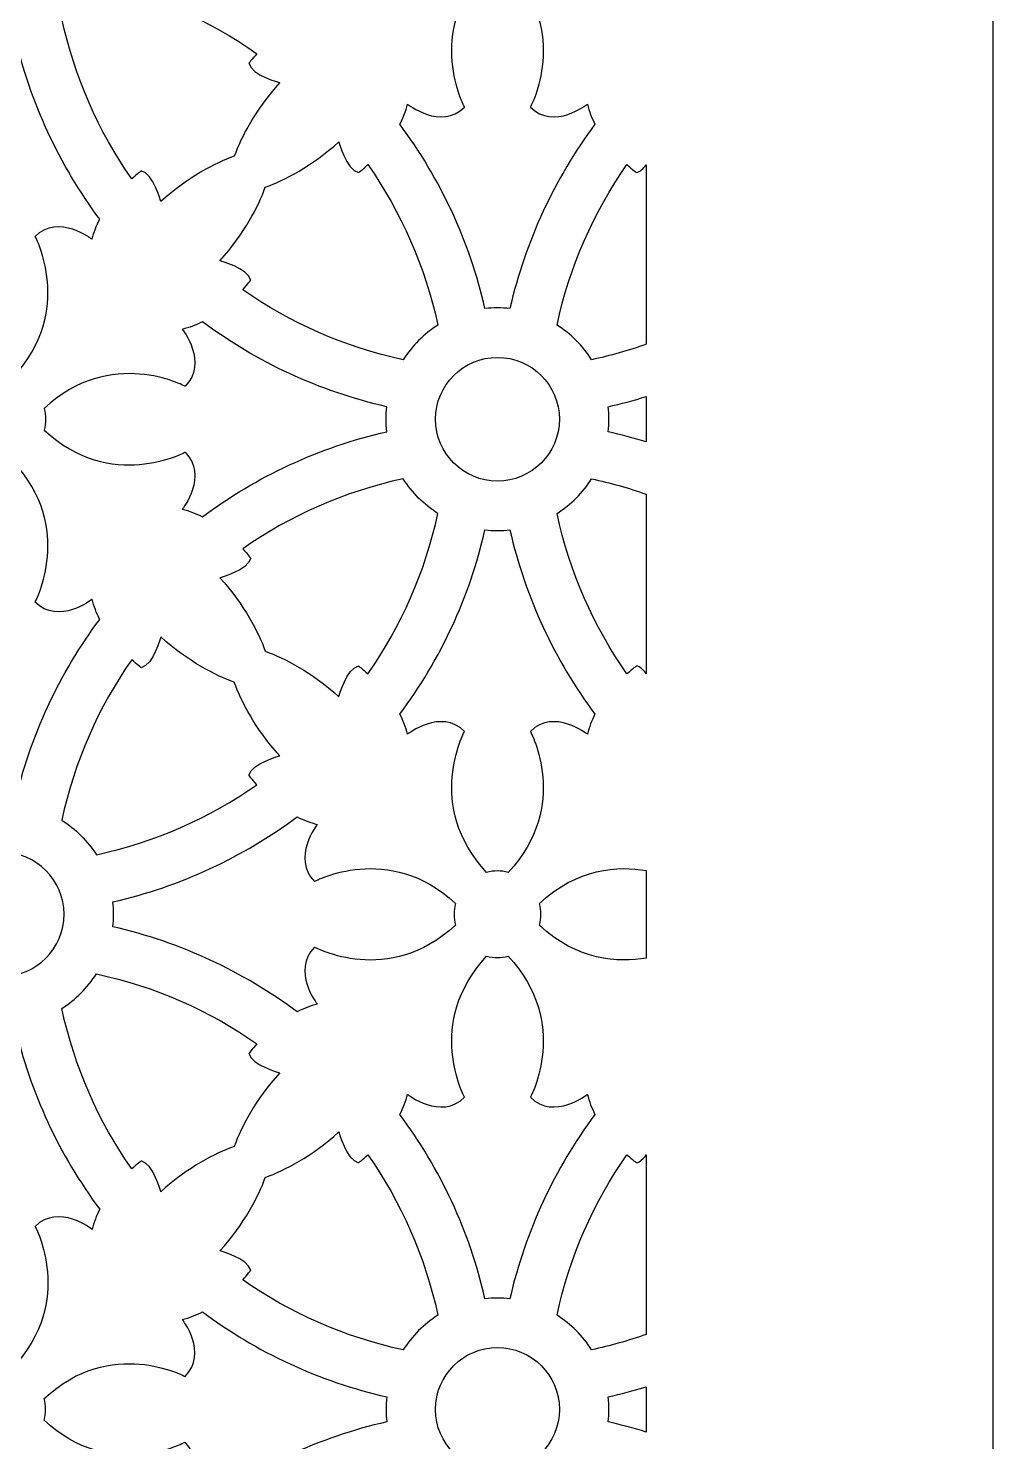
# Model space of a CAD drawing. Header units: centimetres. Extents: x -13.7 to -8.8, y -9 to 9.
# Drawn here: x -10.368 to -8.775, y -2.507 to -0.171 of the extents above; entities that cross this region are included whole.
import ezdxf

# ---------------------------------------------------------------- set-up
doc = ezdxf.new("R2010")
doc.units = ezdxf.units.CM
doc.header["$MEASUREMENT"] = 0
doc.layers.add('layer 1', color=7, linetype='Continuous')

msp = doc.modelspace()

# ---------------------------------------------------------------- linework, layer by layer
at = {"layer": 'layer 1', "color": 250}
msp.add_open_spline([(-8.77523, 9.00077), (-10.41159, 9.00077), (-12.04796, 9.00077), (-13.68432, 9.00077), (-13.68432, 9.00077), (-13.68432, 3.53168), (-13.68432, -1.93741), (-13.68432, -7.4065), (-13.68432, -7.4065), (-13.6843, -7.4065), (-13.68429, -7.4065), (-13.68428, -7.4065), (-13.68428, -7.4065), (-13.68428, -7.93741), (-13.68428, -8.46832), (-13.68428, -8.99924), (-13.68428, -8.99924), (-13.49337, -8.99924), (-13.30246, -8.99924), (-13.11155, -8.99924), (-13.11155, -8.99924), (-13.11155, -8.91742), (-13.11155, -8.8356), (-13.11155, -8.75378), (-13.11155, -8.75378), (-12.90961, -8.75378), (-12.70767, -8.75378), (-12.50573, -8.75378), (-12.50573, -8.75378), (-12.50573, -8.5939), (-12.50573, -8.43402), (-12.50573, -8.27414), (-12.50573, -8.27414), (-12.42404, -8.27251), (-12.34234, -8.27088), (-12.26064, -8.26925), (-12.26064, -8.26925), (-12.24613, -8.31062), (-12.22712, -8.34649), (-12.19555, -8.37816), (-12.19555, -8.37816), (-12.16464, -8.40916), (-12.1327, -8.42833), (-12.09518, -8.43705), (-12.09518, -8.43705), (-12.04553, -8.4486), (-11.99309, -8.44357), (-11.95323, -8.4088), (-11.95323, -8.4088), (-11.91466, -8.37514), (-11.8924, -8.32123), (-11.8844, -8.26981), (-11.8844, -8.26981), (-11.86158, -8.27211), (-11.84216, -8.27158), (-11.82386, -8.26896), (-11.82386, -8.26896), (-11.73249, -8.25588), (-11.68933, -8.19807), (-11.68163, -8.1109), (-11.68163, -8.1109), (-11.67973, -8.08953), (-11.68124, -8.06844), (-11.68802, -8.04988), (-11.68802, -8.04988), (-11.68659, -8.05023), (-11.68515, -8.05059), (-11.68372, -8.05095), (-11.68372, -8.05095), (-11.65147, -8.0621), (-11.61924, -8.07324), (-11.587, -8.08439), (-11.587, -8.08439), (-11.56765, -8.28195), (-11.41509, -8.43577), (-11.22975, -8.43577), (-11.22975, -8.43577), (-11.04441, -8.43577), (-10.89185, -8.28195), (-10.87251, -8.08439), (-10.87251, -8.08439), (-10.84027, -8.07324), (-10.80803, -8.0621), (-10.77579, -8.05095), (-10.77579, -8.05095), (-10.77435, -8.05059), (-10.77291, -8.05023), (-10.77148, -8.04988), (-10.77148, -8.04988), (-10.77827, -8.06844), (-10.77977, -8.08953), (-10.77788, -8.1109), (-10.77788, -8.1109), (-10.77017, -8.19807), (-10.72701, -8.25588), (-10.63565, -8.26896), (-10.63565, -8.26896), (-10.61734, -8.27158), (-10.59792, -8.27211), (-10.5751, -8.26981), (-10.5751, -8.26981), (-10.56711, -8.32123), (-10.54485, -8.37514), (-10.50627, -8.4088), (-10.50627, -8.4088), (-10.46641, -8.44357), (-10.41398, -8.4486), (-10.36432, -8.43705), (-10.36432, -8.43705), (-10.32681, -8.42833), (-10.29486, -8.40916), (-10.26395, -8.37816), (-10.26395, -8.37816), (-10.23239, -8.34649), (-10.21338, -8.31062), (-10.19887, -8.26925), (-10.19887, -8.26925), (-10.11717, -8.27088), (-10.03547, -8.27251), (-9.95377, -8.27414), (-9.95377, -8.27414), (-9.95377, -8.43402), (-9.95377, -8.5939), (-9.95377, -8.75378), (-9.95377, -8.75378), (-9.75183, -8.75378), (-9.54989, -8.75378), (-9.34796, -8.75378), (-9.34796, -8.75378), (-9.34796, -8.8356), (-9.34796, -8.91742), (-9.34796, -8.99924), (-9.34796, -8.99924), (-9.15705, -8.99924), (-8.96613, -8.99924), (-8.77523, -8.99924), (-8.77523, -8.99924), (-8.77523, -8.46832), (-8.77523, -7.93741), (-8.77523, -7.4065), (-8.77523, -7.4065), (-8.77523, -1.93741), (-8.77523, 3.53168), (-8.77523, 9.00077)], degree=3, knots=[0, 0, 0, 0, 0.027027, 0.027027, 0.027027, 0.027027, 0.0540541, 0.0540541, 0.0540541, 0.0540541, 0.0810811, 0.0810811, 0.0810811, 0.0810811, 0.1081081, 0.1081081, 0.1081081, 0.1081081, 0.1351351, 0.1351351, 0.1351351, 0.1351351, 0.1621622, 0.1621622, 0.1621622, 0.1621622, 0.1891892, 0.1891892, 0.1891892, 0.1891892, 0.2162162, 0.2162162, 0.2162162, 0.2162162, 0.2432432, 0.2432432, 0.2432432, 0.2432432, 0.2702703, 0.2702703, 0.2702703, 0.2702703, 0.2972973, 0.2972973, 0.2972973, 0.2972973, 0.3243243, 0.3243243, 0.3243243, 0.3243243, 0.3513514, 0.3513514, 0.3513514, 0.3513514, 0.3783784, 0.3783784, 0.3783784, 0.3783784, 0.4054054, 0.4054054, 0.4054054, 0.4054054, 0.4324324, 0.4324324, 0.4324324, 0.4324324, 0.4594595, 0.4594595, 0.4594595, 0.4594595, 0.4864865, 0.4864865, 0.4864865, 0.4864865, 0.5135135, 0.5135135, 0.5135135, 0.5135135, 0.5405405, 0.5405405, 0.5405405, 0.5405405, 0.5675676, 0.5675676, 0.5675676, 0.5675676, 0.5945946, 0.5945946, 0.5945946, 0.5945946, 0.6216216, 0.6216216, 0.6216216, 0.6216216, 0.6486486, 0.6486486, 0.6486486, 0.6486486, 0.6756757, 0.6756757, 0.6756757, 0.6756757, 0.7027027, 0.7027027, 0.7027027, 0.7027027, 0.7297297, 0.7297297, 0.7297297, 0.7297297, 0.7567568, 0.7567568, 0.7567568, 0.7567568, 0.7837838, 0.7837838, 0.7837838, 0.7837838, 0.8108108, 0.8108108, 0.8108108, 0.8108108, 0.8378378, 0.8378378, 0.8378378, 0.8378378, 0.8648649, 0.8648649, 0.8648649, 0.8648649, 0.8918919, 0.8918919, 0.8918919, 0.8918919, 0.9189189, 0.9189189, 0.9189189, 0.9189189, 0.9459459, 0.9459459, 0.9459459, 0.9459459, 1, 1, 1, 1], dxfattribs=at)
at = {"layer": 'layer 1', "color": 7}
for points, knots in [([(-9.75453, -0.33001), (-9.6882, -0.41927), (-9.6396, -0.5225), (-9.61402, -0.63448), (-9.61402, -0.63448), (-9.60725, -0.63372), (-9.60038, -0.63333), (-9.5934, -0.63333), (-9.5934, -0.63333), (-9.58644, -0.63333), (-9.57958, -0.63372), (-9.5728, -0.63448), (-9.5728, -0.63448), (-9.54721, -0.5225), (-9.49861, -0.41927), (-9.43228, -0.33001), (-9.43228, -0.33001), (-9.43765, -0.31959), (-9.44206, -0.30846), (-9.44482, -0.29678), (-9.44482, -0.29678), (-9.44482, -0.29678), (-9.50016, -0.34035), (-9.539, -0.30149), (-9.539, -0.30149), (-9.539, -0.30149), (-9.47254, -0.17864), (-9.5755, -0.0686), (-9.5755, -0.0686), (-9.58724, -0.07161), (-9.59958, -0.07162), (-9.61131, -0.06861), (-9.61131, -0.06861), (-9.71425, -0.17866), (-9.64781, -0.30149), (-9.64781, -0.30149), (-9.64781, -0.30149), (-9.68666, -0.34035), (-9.742, -0.29678), (-9.742, -0.29678), (-9.742, -0.29678), (-9.74476, -0.30846), (-9.74916, -0.31959), (-9.75453, -0.33001)], [0, 0, 0, 0, 0.0833333, 0.0833333, 0.0833333, 0.0833333, 0.1666667, 0.1666667, 0.1666667, 0.1666667, 0.25, 0.25, 0.25, 0.25, 0.3333333, 0.3333333, 0.3333333, 0.3333333, 0.4166667, 0.4166667, 0.4166667, 0.4166667, 0.5, 0.5, 0.5, 0.5, 0.5833333, 0.5833333, 0.5833333, 0.5833333, 0.6666667, 0.6666667, 0.6666667, 0.6666667, 0.75, 0.75, 0.75, 0.75, 0.8333333, 0.8333333, 0.8333333, 0.8333333, 1, 1, 1, 1]), ([(-10.25599, -0.09762), (-10.2706, -0.12066), (-10.29017, -0.14024), (-10.31321, -0.15484), (-10.31321, -0.15484), (-10.29235, -0.25171), (-10.25244, -0.3415), (-10.19759, -0.42009), (-10.19759, -0.42009), (-10.18825, -0.41159), (-10.18177, -0.40685), (-10.18177, -0.40685), (-10.18177, -0.40685), (-10.16175, -0.41156), (-10.14969, -0.45776), (-10.14969, -0.45776), (-10.14969, -0.45776), (-10.1034, -0.41661), (-10.06084, -0.39455), (-10.0281, -0.38273), (-10.0281, -0.38273), (-10.01627, -0.34999), (-9.99422, -0.30742), (-9.95307, -0.26113), (-9.95307, -0.26113), (-9.95307, -0.26113), (-9.99927, -0.24908), (-10.00398, -0.22906), (-10.00398, -0.22906), (-10.00398, -0.22906), (-9.99925, -0.22259), (-9.99075, -0.21324), (-9.99075, -0.21324), (-10.06933, -0.15838), (-10.15912, -0.11848), (-10.25599, -0.09762)], [0, 0, 0, 0, 0.1, 0.1, 0.1, 0.1, 0.2, 0.2, 0.2, 0.2, 0.3, 0.3, 0.3, 0.3, 0.4, 0.4, 0.4, 0.4, 0.5, 0.5, 0.5, 0.5, 0.6, 0.6, 0.6, 0.6, 0.7, 0.7, 0.7, 0.7, 0.8, 0.8, 0.8, 0.8, 1, 1, 1, 1]), ([(-10.41159, -0.18333), (-10.40463, -0.18333), (-10.39776, -0.18293), (-10.391, -0.18217), (-10.391, -0.18217), (-10.36541, -0.29417), (-10.31681, -0.39739), (-10.25047, -0.48666), (-10.25047, -0.48666), (-10.25583, -0.49707), (-10.26025, -0.5082), (-10.263, -0.51987), (-10.263, -0.51987), (-10.263, -0.51987), (-10.31834, -0.47631), (-10.3572, -0.51515), (-10.3572, -0.51515), (-10.3572, -0.51515), (-10.29073, -0.638), (-10.3937, -0.74805), (-10.3937, -0.74805), (-10.40543, -0.74505), (-10.41776, -0.74505), (-10.4295, -0.74805), (-10.4295, -0.74805), (-10.53245, -0.638), (-10.46599, -0.51516), (-10.46599, -0.51516), (-10.46599, -0.51516), (-10.50484, -0.47631), (-10.56018, -0.51987), (-10.56018, -0.51987), (-10.56018, -0.51987), (-10.56294, -0.5082), (-10.56735, -0.49707), (-10.5727, -0.48666), (-10.5727, -0.48666), (-10.50637, -0.3974), (-10.45777, -0.29417), (-10.43218, -0.18217), (-10.43218, -0.18217), (-10.42542, -0.18293), (-10.41855, -0.18333), (-10.41159, -0.18333)], [0, 0, 0, 0, 0.0833333, 0.0833333, 0.0833333, 0.0833333, 0.1666667, 0.1666667, 0.1666667, 0.1666667, 0.25, 0.25, 0.25, 0.25, 0.3333333, 0.3333333, 0.3333333, 0.3333333, 0.4166667, 0.4166667, 0.4166667, 0.4166667, 0.5, 0.5, 0.5, 0.5, 0.5833333, 0.5833333, 0.5833333, 0.5833333, 0.6666667, 0.6666667, 0.6666667, 0.6666667, 0.75, 0.75, 0.75, 0.75, 0.8333333, 0.8333333, 0.8333333, 0.8333333, 1, 1, 1, 1]), ([(-10.01425, -0.60342), (-9.93567, -0.65827), (-9.84587, -0.69817), (-9.74901, -0.71902), (-9.74901, -0.71902), (-9.73441, -0.69599), (-9.71483, -0.67642), (-9.69181, -0.66182), (-9.69181, -0.66182), (-9.71266, -0.56495), (-9.75256, -0.47516), (-9.80741, -0.39658), (-9.80741, -0.39658), (-9.81677, -0.40507), (-9.82323, -0.4098), (-9.82323, -0.4098), (-9.82323, -0.4098), (-9.84324, -0.4051), (-9.85531, -0.3589), (-9.85531, -0.3589), (-9.85531, -0.3589), (-9.9016, -0.40004), (-9.94416, -0.42211), (-9.97689, -0.43393), (-9.97689, -0.43393), (-9.98872, -0.46667), (-10.01078, -0.50923), (-10.05193, -0.55552), (-10.05193, -0.55552), (-10.05193, -0.55552), (-10.00572, -0.56757), (-10.00102, -0.58759), (-10.00102, -0.58759), (-10.00102, -0.58759), (-10.00575, -0.59407), (-10.01425, -0.60342)], [0, 0, 0, 0, 0.1, 0.1, 0.1, 0.1, 0.2, 0.2, 0.2, 0.2, 0.3, 0.3, 0.3, 0.3, 0.4, 0.4, 0.4, 0.4, 0.5, 0.5, 0.5, 0.5, 0.6, 0.6, 0.6, 0.6, 0.7, 0.7, 0.7, 0.7, 0.8, 0.8, 0.8, 0.8, 1, 1, 1, 1]), ([(-9.34795, -0.69358), (-9.34795, -0.5947), (-9.34795, -0.4958), (-9.34795, -0.39692), (-9.34795, -0.39692), (-9.35238, -0.40334), (-9.35764, -0.40841), (-9.36358, -0.4098), (-9.36358, -0.4098), (-9.36358, -0.4098), (-9.37005, -0.40507), (-9.3794, -0.39658), (-9.3794, -0.39658), (-9.43425, -0.47516), (-9.47416, -0.56495), (-9.49501, -0.66182), (-9.49501, -0.66182), (-9.47197, -0.67642), (-9.4524, -0.69599), (-9.43781, -0.71902), (-9.43781, -0.71902), (-9.40711, -0.71241), (-9.37711, -0.70389), (-9.34795, -0.69358)], [0, 0, 0, 0, 0.1428571, 0.1428571, 0.1428571, 0.1428571, 0.2857143, 0.2857143, 0.2857143, 0.2857143, 0.4285714, 0.4285714, 0.4285714, 0.4285714, 0.5714286, 0.5714286, 0.5714286, 0.5714286, 0.7142857, 0.7142857, 0.7142857, 0.7142857, 1, 1, 1, 1]), ([(-10.08083, -0.6563), (-9.99156, -0.72263), (-9.88834, -0.77123), (-9.77634, -0.79681), (-9.77634, -0.79681), (-9.7771, -0.80358), (-9.7775, -0.81045), (-9.7775, -0.81742), (-9.7775, -0.81742), (-9.7775, -0.82438), (-9.7771, -0.83125), (-9.77634, -0.83801), (-9.77634, -0.83801), (-9.88834, -0.86361), (-9.99156, -0.9122), (-10.08083, -0.97853), (-10.08083, -0.97853), (-10.09123, -0.97318), (-10.10237, -0.96876), (-10.11404, -0.96601), (-10.11404, -0.96601), (-10.11404, -0.96601), (-10.07048, -0.91067), (-10.10933, -0.8718), (-10.10933, -0.8718), (-10.10933, -0.8718), (-10.23217, -0.93828), (-10.34222, -0.83532), (-10.34222, -0.83532), (-10.33921, -0.82359), (-10.33922, -0.81124), (-10.34222, -0.79951), (-10.34222, -0.79951), (-10.23217, -0.69655), (-10.10933, -0.763), (-10.10933, -0.763), (-10.10933, -0.763), (-10.07048, -0.72416), (-10.11404, -0.66882), (-10.11404, -0.66882), (-10.11404, -0.66882), (-10.10237, -0.66607), (-10.09123, -0.66166), (-10.08083, -0.6563)], [0, 0, 0, 0, 0.0833333, 0.0833333, 0.0833333, 0.0833333, 0.1666667, 0.1666667, 0.1666667, 0.1666667, 0.25, 0.25, 0.25, 0.25, 0.3333333, 0.3333333, 0.3333333, 0.3333333, 0.4166667, 0.4166667, 0.4166667, 0.4166667, 0.5, 0.5, 0.5, 0.5, 0.5833333, 0.5833333, 0.5833333, 0.5833333, 0.6666667, 0.6666667, 0.6666667, 0.6666667, 0.75, 0.75, 0.75, 0.75, 0.8333333, 0.8333333, 0.8333333, 0.8333333, 1, 1, 1, 1]), ([(-9.5934, -0.91968), (-9.53694, -0.91968), (-9.49114, -0.87389), (-9.49114, -0.81742), (-9.49114, -0.81742), (-9.49114, -0.76094), (-9.53694, -0.71514), (-9.5934, -0.71514), (-9.5934, -0.71514), (-9.64989, -0.71514), (-9.69569, -0.76094), (-9.69569, -0.81742), (-9.69569, -0.81742), (-9.69569, -0.87389), (-9.64989, -0.91968), (-9.5934, -0.91968)], [0, 0, 0, 0, 0.2, 0.2, 0.2, 0.2, 0.4, 0.4, 0.4, 0.4, 0.6, 0.6, 0.6, 0.6, 1, 1, 1, 1]), ([(-9.34795, -0.85495), (-9.34795, -0.82993), (-9.34795, -0.8049), (-9.34795, -0.77988), (-9.34795, -0.77988), (-9.36846, -0.78632), (-9.38931, -0.79198), (-9.41047, -0.79681), (-9.41047, -0.79681), (-9.40972, -0.80358), (-9.40932, -0.81045), (-9.40932, -0.81742), (-9.40932, -0.81742), (-9.40932, -0.82438), (-9.40972, -0.83125), (-9.41047, -0.83801), (-9.41047, -0.83801), (-9.38931, -0.84286), (-9.36846, -0.84851), (-9.34795, -0.85495)], [0, 0, 0, 0, 0.1666667, 0.1666667, 0.1666667, 0.1666667, 0.3333333, 0.3333333, 0.3333333, 0.3333333, 0.5, 0.5, 0.5, 0.5, 0.6666667, 0.6666667, 0.6666667, 0.6666667, 1, 1, 1, 1]), ([(-10.25047, -1.14818), (-10.31681, -1.23743), (-10.36541, -1.34067), (-10.391, -1.45265), (-10.391, -1.45265), (-10.39776, -1.45191), (-10.40463, -1.45151), (-10.41159, -1.45151), (-10.41159, -1.45151), (-10.41855, -1.45151), (-10.42542, -1.45191), (-10.43218, -1.45265), (-10.43218, -1.45265), (-10.45777, -1.34067), (-10.50637, -1.23743), (-10.5727, -1.14818), (-10.5727, -1.14818), (-10.56735, -1.13777), (-10.56294, -1.12664), (-10.56018, -1.11498), (-10.56018, -1.11498), (-10.56018, -1.11498), (-10.50484, -1.15853), (-10.46601, -1.11967), (-10.46601, -1.11967), (-10.46601, -1.11967), (-10.53245, -0.99683), (-10.4295, -0.88678), (-10.4295, -0.88678), (-10.41775, -0.8898), (-10.40543, -0.8898), (-10.39369, -0.88678), (-10.39369, -0.88678), (-10.29075, -0.99685), (-10.35719, -1.11967), (-10.35719, -1.11967), (-10.35719, -1.11967), (-10.31834, -1.15853), (-10.263, -1.11496), (-10.263, -1.11496), (-10.263, -1.11496), (-10.26025, -1.12664), (-10.25583, -1.13777), (-10.25047, -1.14818)], [0, 0, 0, 0, 0.0833333, 0.0833333, 0.0833333, 0.0833333, 0.1666667, 0.1666667, 0.1666667, 0.1666667, 0.25, 0.25, 0.25, 0.25, 0.3333333, 0.3333333, 0.3333333, 0.3333333, 0.4166667, 0.4166667, 0.4166667, 0.4166667, 0.5, 0.5, 0.5, 0.5, 0.5833333, 0.5833333, 0.5833333, 0.5833333, 0.6666667, 0.6666667, 0.6666667, 0.6666667, 0.75, 0.75, 0.75, 0.75, 0.8333333, 0.8333333, 0.8333333, 0.8333333, 1, 1, 1, 1]), ([(-10.01425, -1.03141), (-9.93567, -0.97656), (-9.84587, -0.93665), (-9.74901, -0.91581), (-9.74901, -0.91581), (-9.73441, -0.93885), (-9.71483, -0.95841), (-9.69181, -0.97301), (-9.69181, -0.97301), (-9.71266, -1.06988), (-9.75256, -1.15966), (-9.80741, -1.23826), (-9.80741, -1.23826), (-9.81677, -1.22976), (-9.82323, -1.22502), (-9.82323, -1.22502), (-9.82323, -1.22502), (-9.84324, -1.22973), (-9.85531, -1.27593), (-9.85531, -1.27593), (-9.85531, -1.27593), (-9.9016, -1.23479), (-9.94416, -1.21273), (-9.97689, -1.20091), (-9.97689, -1.20091), (-9.98872, -1.16817), (-10.01078, -1.12561), (-10.05193, -1.07932), (-10.05193, -1.07932), (-10.05193, -1.07932), (-10.00572, -1.06726), (-10.00101, -1.04725), (-10.00101, -1.04725), (-10.00101, -1.04725), (-10.00575, -1.04077), (-10.01425, -1.03141)], [0, 0, 0, 0, 0.1, 0.1, 0.1, 0.1, 0.2, 0.2, 0.2, 0.2, 0.3, 0.3, 0.3, 0.3, 0.4, 0.4, 0.4, 0.4, 0.5, 0.5, 0.5, 0.5, 0.6, 0.6, 0.6, 0.6, 0.7, 0.7, 0.7, 0.7, 0.8, 0.8, 0.8, 0.8, 1, 1, 1, 1]), ([(-9.34795, -1.23791), (-9.34795, -1.13902), (-9.34795, -1.04013), (-9.34795, -0.94125), (-9.34795, -0.94125), (-9.37711, -0.93094), (-9.40711, -0.92243), (-9.43781, -0.91581), (-9.43781, -0.91581), (-9.4524, -0.93885), (-9.47197, -0.95841), (-9.49501, -0.97301), (-9.49501, -0.97301), (-9.47416, -1.06988), (-9.43425, -1.15966), (-9.3794, -1.23826), (-9.3794, -1.23826), (-9.37005, -1.22976), (-9.36358, -1.22502), (-9.36358, -1.22502), (-9.36358, -1.22502), (-9.35764, -1.22642), (-9.35238, -1.23148), (-9.34795, -1.23791)], [0, 0, 0, 0, 0.1428571, 0.1428571, 0.1428571, 0.1428571, 0.2857143, 0.2857143, 0.2857143, 0.2857143, 0.4285714, 0.4285714, 0.4285714, 0.4285714, 0.5714286, 0.5714286, 0.5714286, 0.5714286, 0.7142857, 0.7142857, 0.7142857, 0.7142857, 1, 1, 1, 1]), ([(-9.43228, -1.30483), (-9.49861, -1.21556), (-9.54721, -1.11234), (-9.5728, -1.00035), (-9.5728, -1.00035), (-9.57958, -1.0011), (-9.58644, -1.0015), (-9.5934, -1.0015), (-9.5934, -1.0015), (-9.60038, -1.0015), (-9.60725, -1.0011), (-9.61402, -1.00035), (-9.61402, -1.00035), (-9.6396, -1.11234), (-9.68821, -1.21556), (-9.75453, -1.30483), (-9.75453, -1.30483), (-9.74916, -1.31525), (-9.74476, -1.32638), (-9.742, -1.33805), (-9.742, -1.33805), (-9.742, -1.33805), (-9.68666, -1.29449), (-9.64781, -1.33334), (-9.64781, -1.33334), (-9.64781, -1.33334), (-9.71427, -1.45618), (-9.6113, -1.56623), (-9.6113, -1.56623), (-9.59958, -1.56323), (-9.58723, -1.56323), (-9.5755, -1.56624), (-9.5755, -1.56624), (-9.47255, -1.45618), (-9.53901, -1.33334), (-9.53901, -1.33334), (-9.53901, -1.33334), (-9.50016, -1.29449), (-9.44482, -1.33805), (-9.44482, -1.33805), (-9.44482, -1.33805), (-9.44206, -1.32638), (-9.43765, -1.31525), (-9.43228, -1.30483)], [0, 0, 0, 0, 0.0833333, 0.0833333, 0.0833333, 0.0833333, 0.1666667, 0.1666667, 0.1666667, 0.1666667, 0.25, 0.25, 0.25, 0.25, 0.3333333, 0.3333333, 0.3333333, 0.3333333, 0.4166667, 0.4166667, 0.4166667, 0.4166667, 0.5, 0.5, 0.5, 0.5, 0.5833333, 0.5833333, 0.5833333, 0.5833333, 0.6666667, 0.6666667, 0.6666667, 0.6666667, 0.75, 0.75, 0.75, 0.75, 0.8333333, 0.8333333, 0.8333333, 0.8333333, 1, 1, 1, 1]), ([(-10.25599, -1.53721), (-10.2706, -1.51417), (-10.29017, -1.49459), (-10.31321, -1.47999), (-10.31321, -1.47999), (-10.29235, -1.38313), (-10.25244, -1.29334), (-10.19759, -1.21475), (-10.19759, -1.21475), (-10.18825, -1.22326), (-10.18177, -1.228), (-10.18177, -1.228), (-10.18177, -1.228), (-10.16175, -1.22329), (-10.14969, -1.17708), (-10.14969, -1.17708), (-10.14969, -1.17708), (-10.1034, -1.21822), (-10.06084, -1.24029), (-10.0281, -1.25211), (-10.0281, -1.25211), (-10.01627, -1.28485), (-9.99422, -1.32741), (-9.95307, -1.3737), (-9.95307, -1.3737), (-9.95307, -1.3737), (-9.99927, -1.38576), (-10.00398, -1.40576), (-10.00398, -1.40576), (-10.00398, -1.40576), (-9.99925, -1.41225), (-9.99075, -1.4216), (-9.99075, -1.4216), (-10.06933, -1.47645), (-10.15912, -1.51636), (-10.25599, -1.53721)], [0, 0, 0, 0, 0.1, 0.1, 0.1, 0.1, 0.2, 0.2, 0.2, 0.2, 0.3, 0.3, 0.3, 0.3, 0.4, 0.4, 0.4, 0.4, 0.5, 0.5, 0.5, 0.5, 0.6, 0.6, 0.6, 0.6, 0.7, 0.7, 0.7, 0.7, 0.8, 0.8, 0.8, 0.8, 1, 1, 1, 1]), ([(-9.92417, -1.47448), (-10.01343, -1.54082), (-10.11666, -1.58941), (-10.22866, -1.615), (-10.22866, -1.615), (-10.22789, -1.62176), (-10.2275, -1.62863), (-10.2275, -1.63559), (-10.2275, -1.63559), (-10.2275, -1.64257), (-10.22789, -1.64943), (-10.22866, -1.65619), (-10.22866, -1.65619), (-10.11666, -1.68178), (-10.01344, -1.73039), (-9.92417, -1.79672), (-9.92417, -1.79672), (-9.91376, -1.79135), (-9.90263, -1.78695), (-9.89096, -1.78419), (-9.89096, -1.78419), (-9.89096, -1.78419), (-9.93452, -1.72885), (-9.89566, -1.69), (-9.89566, -1.69), (-9.89566, -1.69), (-9.77282, -1.75646), (-9.66276, -1.65349), (-9.66276, -1.65349), (-9.66578, -1.64177), (-9.66578, -1.62941), (-9.66276, -1.6177), (-9.66276, -1.6177), (-9.77283, -1.51473), (-9.89566, -1.58119), (-9.89566, -1.58119), (-9.89566, -1.58119), (-9.93452, -1.54235), (-9.89096, -1.48702), (-9.89096, -1.48702), (-9.89096, -1.48702), (-9.90263, -1.48425), (-9.91376, -1.47984), (-9.92417, -1.47448)], [0, 0, 0, 0, 0.0833333, 0.0833333, 0.0833333, 0.0833333, 0.1666667, 0.1666667, 0.1666667, 0.1666667, 0.25, 0.25, 0.25, 0.25, 0.3333333, 0.3333333, 0.3333333, 0.3333333, 0.4166667, 0.4166667, 0.4166667, 0.4166667, 0.5, 0.5, 0.5, 0.5, 0.5833333, 0.5833333, 0.5833333, 0.5833333, 0.6666667, 0.6666667, 0.6666667, 0.6666667, 0.75, 0.75, 0.75, 0.75, 0.8333333, 0.8333333, 0.8333333, 0.8333333, 1, 1, 1, 1]), ([(-10.41159, -1.53332), (-10.35511, -1.53332), (-10.30932, -1.57913), (-10.30932, -1.63559), (-10.30932, -1.63559), (-10.30932, -1.69207), (-10.35511, -1.73787), (-10.41159, -1.73787), (-10.41159, -1.73787), (-10.46806, -1.73787), (-10.51387, -1.69207), (-10.51387, -1.63559), (-10.51387, -1.63559), (-10.51387, -1.57913), (-10.46806, -1.53332), (-10.41159, -1.53332)], [0, 0, 0, 0, 0.2, 0.2, 0.2, 0.2, 0.4, 0.4, 0.4, 0.4, 0.6, 0.6, 0.6, 0.6, 1, 1, 1, 1]), ([(-9.34795, -1.70801), (-9.34795, -1.65973), (-9.34795, -1.61146), (-9.34795, -1.56319), (-9.34795, -1.56319), (-9.39388, -1.55534), (-9.46105, -1.55878), (-9.52403, -1.6177), (-9.52403, -1.6177), (-9.52102, -1.62943), (-9.52104, -1.64177), (-9.52405, -1.6535), (-9.52405, -1.6535), (-9.46105, -1.71243), (-9.39389, -1.71585), (-9.34795, -1.70801)], [0, 0, 0, 0, 0.2, 0.2, 0.2, 0.2, 0.4, 0.4, 0.4, 0.4, 0.6, 0.6, 0.6, 0.6, 1, 1, 1, 1]), ([(-9.5934, -2.26969), (-9.58644, -2.26969), (-9.57958, -2.27009), (-9.5728, -2.27085), (-9.5728, -2.27085), (-9.54721, -2.15885), (-9.49861, -2.05564), (-9.43228, -1.96637), (-9.43228, -1.96637), (-9.43765, -1.95595), (-9.44206, -1.94482), (-9.44482, -1.93315), (-9.44482, -1.93315), (-9.44482, -1.93315), (-9.50016, -1.97671), (-9.539, -1.93786), (-9.539, -1.93786), (-9.539, -1.93786), (-9.47254, -1.81501), (-9.5755, -1.70496), (-9.5755, -1.70496), (-9.58724, -1.70798), (-9.59958, -1.70798), (-9.61131, -1.70498), (-9.61131, -1.70498), (-9.71425, -1.81503), (-9.64781, -1.93786), (-9.64781, -1.93786), (-9.64781, -1.93786), (-9.68666, -1.97671), (-9.742, -1.93315), (-9.742, -1.93315), (-9.742, -1.93315), (-9.74476, -1.94482), (-9.74916, -1.95595), (-9.75453, -1.96637), (-9.75453, -1.96637), (-9.6882, -2.05563), (-9.6396, -2.15885), (-9.61402, -2.27085), (-9.61402, -2.27085), (-9.60725, -2.27009), (-9.60038, -2.26969), (-9.5934, -2.26969)], [0, 0, 0, 0, 0.0833333, 0.0833333, 0.0833333, 0.0833333, 0.1666667, 0.1666667, 0.1666667, 0.1666667, 0.25, 0.25, 0.25, 0.25, 0.3333333, 0.3333333, 0.3333333, 0.3333333, 0.4166667, 0.4166667, 0.4166667, 0.4166667, 0.5, 0.5, 0.5, 0.5, 0.5833333, 0.5833333, 0.5833333, 0.5833333, 0.6666667, 0.6666667, 0.6666667, 0.6666667, 0.75, 0.75, 0.75, 0.75, 0.8333333, 0.8333333, 0.8333333, 0.8333333, 1, 1, 1, 1]), ([(-10.25599, -1.73399), (-10.2706, -1.75702), (-10.29017, -1.7766), (-10.31321, -1.79121), (-10.31321, -1.79121), (-10.29235, -1.88807), (-10.25244, -1.97786), (-10.19759, -2.05645), (-10.19759, -2.05645), (-10.18825, -2.04795), (-10.18177, -2.04321), (-10.18177, -2.04321), (-10.18177, -2.04321), (-10.16175, -2.04792), (-10.14969, -2.09411), (-10.14969, -2.09411), (-10.14969, -2.09411), (-10.1034, -2.05297), (-10.06084, -2.03092), (-10.0281, -2.01908), (-10.0281, -2.01908), (-10.01627, -1.98635), (-9.99422, -1.94378), (-9.95307, -1.8975), (-9.95307, -1.8975), (-9.95307, -1.8975), (-9.99927, -1.88544), (-10.00398, -1.86542), (-10.00398, -1.86542), (-10.00398, -1.86542), (-9.99925, -1.85896), (-9.99075, -1.8496), (-9.99075, -1.8496), (-10.06933, -1.79475), (-10.15912, -1.75484), (-10.25599, -1.73399)], [0, 0, 0, 0, 0.1, 0.1, 0.1, 0.1, 0.2, 0.2, 0.2, 0.2, 0.3, 0.3, 0.3, 0.3, 0.4, 0.4, 0.4, 0.4, 0.5, 0.5, 0.5, 0.5, 0.6, 0.6, 0.6, 0.6, 0.7, 0.7, 0.7, 0.7, 0.8, 0.8, 0.8, 0.8, 1, 1, 1, 1]), ([(-10.25047, -2.12302), (-10.31681, -2.03376), (-10.36541, -1.93053), (-10.391, -1.81854), (-10.391, -1.81854), (-10.39776, -1.81929), (-10.40463, -1.81969), (-10.41159, -1.81969), (-10.41159, -1.81969), (-10.41855, -1.81969), (-10.42542, -1.81929), (-10.43218, -1.81854), (-10.43218, -1.81854), (-10.45777, -1.93053), (-10.50637, -2.03376), (-10.5727, -2.12302), (-10.5727, -2.12302), (-10.56735, -2.13343), (-10.56294, -2.14456), (-10.56018, -2.15623), (-10.56018, -2.15623), (-10.56018, -2.15623), (-10.50484, -2.11266), (-10.46599, -2.15152), (-10.46599, -2.15152), (-10.46599, -2.15152), (-10.53245, -2.27437), (-10.4295, -2.38441), (-10.4295, -2.38441), (-10.41776, -2.38141), (-10.40543, -2.38141), (-10.3937, -2.38441), (-10.3937, -2.38441), (-10.29073, -2.27437), (-10.3572, -2.15152), (-10.3572, -2.15152), (-10.3572, -2.15152), (-10.31834, -2.11266), (-10.263, -2.15623), (-10.263, -2.15623), (-10.263, -2.15623), (-10.26025, -2.14456), (-10.25583, -2.13343), (-10.25047, -2.12302)], [0, 0, 0, 0, 0.0833333, 0.0833333, 0.0833333, 0.0833333, 0.1666667, 0.1666667, 0.1666667, 0.1666667, 0.25, 0.25, 0.25, 0.25, 0.3333333, 0.3333333, 0.3333333, 0.3333333, 0.4166667, 0.4166667, 0.4166667, 0.4166667, 0.5, 0.5, 0.5, 0.5, 0.5833333, 0.5833333, 0.5833333, 0.5833333, 0.6666667, 0.6666667, 0.6666667, 0.6666667, 0.75, 0.75, 0.75, 0.75, 0.8333333, 0.8333333, 0.8333333, 0.8333333, 1, 1, 1, 1]), ([(-10.01425, -2.23979), (-9.93567, -2.29463), (-9.84587, -2.33455), (-9.74901, -2.35539), (-9.74901, -2.35539), (-9.73441, -2.33235), (-9.71483, -2.31279), (-9.69181, -2.29819), (-9.69181, -2.29819), (-9.71266, -2.20131), (-9.75256, -2.11153), (-9.80741, -2.03294), (-9.80741, -2.03294), (-9.81677, -2.04144), (-9.82323, -2.04618), (-9.82323, -2.04618), (-9.82323, -2.04618), (-9.84324, -2.04147), (-9.85531, -1.99526), (-9.85531, -1.99526), (-9.85531, -1.99526), (-9.9016, -2.0364), (-9.94416, -2.05846), (-9.97689, -2.07029), (-9.97689, -2.07029), (-9.98872, -2.10303), (-10.01078, -2.14559), (-10.05193, -2.19188), (-10.05193, -2.19188), (-10.05193, -2.19188), (-10.00572, -2.20393), (-10.00102, -2.22395), (-10.00102, -2.22395), (-10.00102, -2.22395), (-10.00575, -2.23043), (-10.01425, -2.23979)], [0, 0, 0, 0, 0.1, 0.1, 0.1, 0.1, 0.2, 0.2, 0.2, 0.2, 0.3, 0.3, 0.3, 0.3, 0.4, 0.4, 0.4, 0.4, 0.5, 0.5, 0.5, 0.5, 0.6, 0.6, 0.6, 0.6, 0.7, 0.7, 0.7, 0.7, 0.8, 0.8, 0.8, 0.8, 1, 1, 1, 1]), ([(-9.34795, -2.32995), (-9.34795, -2.23106), (-9.34795, -2.13217), (-9.34795, -2.03328), (-9.34795, -2.03328), (-9.35238, -2.03971), (-9.35764, -2.04477), (-9.36358, -2.04618), (-9.36358, -2.04618), (-9.36358, -2.04618), (-9.37005, -2.04144), (-9.3794, -2.03294), (-9.3794, -2.03294), (-9.43425, -2.11153), (-9.47416, -2.20131), (-9.49501, -2.29819), (-9.49501, -2.29819), (-9.47197, -2.31279), (-9.4524, -2.33235), (-9.43781, -2.35539), (-9.43781, -2.35539), (-9.40711, -2.34878), (-9.37711, -2.34025), (-9.34795, -2.32995)], [0, 0, 0, 0, 0.1428571, 0.1428571, 0.1428571, 0.1428571, 0.2857143, 0.2857143, 0.2857143, 0.2857143, 0.4285714, 0.4285714, 0.4285714, 0.4285714, 0.5714286, 0.5714286, 0.5714286, 0.5714286, 0.7142857, 0.7142857, 0.7142857, 0.7142857, 1, 1, 1, 1]), ([(-10.08083, -2.6149), (-9.99156, -2.54857), (-9.88834, -2.49997), (-9.77634, -2.47438), (-9.77634, -2.47438), (-9.7771, -2.46761), (-9.7775, -2.46074), (-9.7775, -2.45378), (-9.7775, -2.45378), (-9.7775, -2.44682), (-9.7771, -2.43995), (-9.77634, -2.43318), (-9.77634, -2.43318), (-9.88834, -2.40758), (-9.99156, -2.359), (-10.08083, -2.29266), (-10.08083, -2.29266), (-10.09123, -2.29802), (-10.10237, -2.30243), (-10.11404, -2.3052), (-10.11404, -2.3052), (-10.11404, -2.3052), (-10.07048, -2.36053), (-10.10933, -2.39937), (-10.10933, -2.39937), (-10.10933, -2.39937), (-10.23217, -2.33292), (-10.34222, -2.43588), (-10.34222, -2.43588), (-10.33922, -2.4476), (-10.33921, -2.45995), (-10.34222, -2.47168), (-10.34222, -2.47168), (-10.23217, -2.57464), (-10.10933, -2.50818), (-10.10933, -2.50818), (-10.10933, -2.50818), (-10.07048, -2.54703), (-10.11404, -2.60237), (-10.11404, -2.60237), (-10.11404, -2.60237), (-10.10237, -2.60513), (-10.09123, -2.60954), (-10.08083, -2.6149)], [0, 0, 0, 0, 0.0833333, 0.0833333, 0.0833333, 0.0833333, 0.1666667, 0.1666667, 0.1666667, 0.1666667, 0.25, 0.25, 0.25, 0.25, 0.3333333, 0.3333333, 0.3333333, 0.3333333, 0.4166667, 0.4166667, 0.4166667, 0.4166667, 0.5, 0.5, 0.5, 0.5, 0.5833333, 0.5833333, 0.5833333, 0.5833333, 0.6666667, 0.6666667, 0.6666667, 0.6666667, 0.75, 0.75, 0.75, 0.75, 0.8333333, 0.8333333, 0.8333333, 0.8333333, 1, 1, 1, 1]), ([(-9.5934, -2.55605), (-9.53694, -2.55605), (-9.49114, -2.51025), (-9.49114, -2.45378), (-9.49114, -2.45378), (-9.49114, -2.3973), (-9.53694, -2.35151), (-9.5934, -2.35151), (-9.5934, -2.35151), (-9.64989, -2.35151), (-9.69569, -2.3973), (-9.69569, -2.45378), (-9.69569, -2.45378), (-9.69569, -2.51025), (-9.64989, -2.55605), (-9.5934, -2.55605)], [0, 0, 0, 0, 0.2, 0.2, 0.2, 0.2, 0.4, 0.4, 0.4, 0.4, 0.6, 0.6, 0.6, 0.6, 1, 1, 1, 1]), ([(-9.34795, -2.49131), (-9.34795, -2.46629), (-9.34795, -2.44126), (-9.34795, -2.41624), (-9.34795, -2.41624), (-9.36846, -2.42269), (-9.38931, -2.42835), (-9.41047, -2.43318), (-9.41047, -2.43318), (-9.40972, -2.43995), (-9.40932, -2.44682), (-9.40932, -2.45378), (-9.40932, -2.45378), (-9.40932, -2.46074), (-9.40972, -2.46761), (-9.41047, -2.47438), (-9.41047, -2.47438), (-9.38931, -2.47922), (-9.36846, -2.48487), (-9.34795, -2.49131)], [0, 0, 0, 0, 0.1666667, 0.1666667, 0.1666667, 0.1666667, 0.3333333, 0.3333333, 0.3333333, 0.3333333, 0.5, 0.5, 0.5, 0.5, 0.6666667, 0.6666667, 0.6666667, 0.6666667, 1, 1, 1, 1])]:
    msp.add_open_spline(points, degree=3, knots=knots, dxfattribs=at)

doc.saveas('drawing.dxf')
